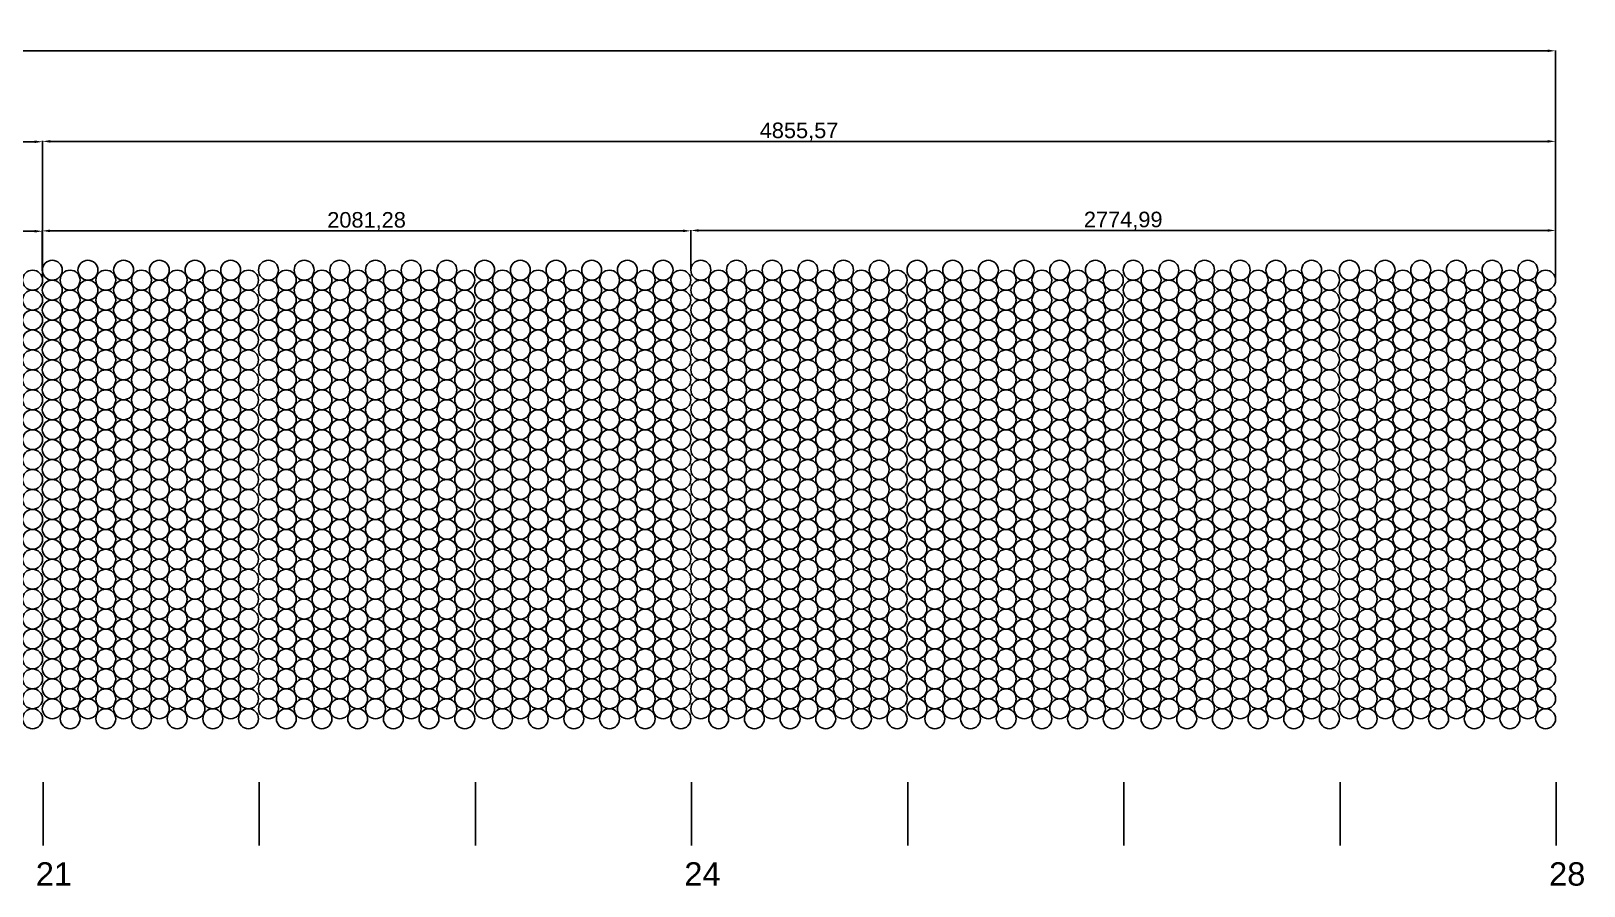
# Model space of a CAD drawing. Header units: millimetres. Extents: x -918 to 51042, y -35619 to 21649.
# Drawn here: x 17080 to 22063, y -26875 to -24131 of the extents above; entities that cross this region are included whole.
import ezdxf

# ---------------------------------------------------------------- set-up
doc = ezdxf.new("R2010")
doc.units = ezdxf.units.MM
doc.layers.add('для лазера', color=7, linetype='Continuous')
doc.styles.get("Standard").update_dxf_attribs({"font": 'arial.ttf'})
doc.dimstyles.new('ISO-25', dxfattribs={"dimtxt": 2.5, "dimasz": 2.5, "dimexe": 1.25, "dimexo": 0.625, "dimtad": 1, "dimtxsty": 'Standard', "dimcen": 2.5, "dimadec": 0, "dimazin": 0, "dimtfac": 1, "dimtmove": 0, "dimatfit": 3, "dimfxl": 1, "dimarcsym": 0})

# ---------------------------------------------------------------- blocks, each defined once
blk = doc.blocks.new('*D32')
at = {"layer": 'Defpoints', "color": 0, "transparency": 16777216}
for p in [(17116.5, -24773.3), (7404.6, -24898.4), (17116.5, -24930.5)]:
    blk.add_point(p, dxfattribs=at)
at = {"layer": 'для лазера', "color": 0, "lineweight": -2, "transparency": 16777216}
for p, q in [((7404.6, -24897.7), (7404.6, -24772.1)), ((7429.6, -24773.3), (17091.5, -24773.3)), ((17116.5, -24929.8), (17116.5, -24772.1))]:
    blk.add_line(p, q, dxfattribs=at)
at = {"layer": 'для лазера', "color": 0, "transparency": 16777216}
for points in [[(7429.6, -24769.2), (7429.6, -24777.5), (7404.6, -24773.3)], [(17091.5, -24769.2), (17091.5, -24777.5), (17116.5, -24773.3)]]:
    blk.add_solid(points, dxfattribs=at)
at = {"layer": 'для лазера', "color": 0, "transparency": 16777216, "insert": (12260.5, -24742.7), "char_height": 50, "attachment_point": 5}
blk.add_mtext('9711,9', dxfattribs=at)
blk = doc.blocks.new('*D33')
at = {"layer": 'Defpoints', "color": 0, "transparency": 16777216}
for p in [(2549, -24486.1), (2549, -24898.3), (17116.5, -24930.4)]:
    blk.add_point(p, dxfattribs=at)
at = {"layer": 'для лазера', "color": 0, "lineweight": -2, "transparency": 16777216}
for p, q in [((2549, -24897.7), (2549, -24484.8)), ((17091.5, -24486.1), (2574, -24486.1)), ((17116.5, -24929.7), (17116.5, -24484.8))]:
    blk.add_line(p, q, dxfattribs=at)
at = {"layer": 'для лазера', "color": 0, "transparency": 16777216}
for points in [[(2574, -24481.9), (2574, -24490.2), (2549, -24486.1)], [(17091.5, -24481.9), (17091.5, -24490.2), (17116.5, -24486.1)]]:
    blk.add_solid(points, dxfattribs=at)
at = {"layer": 'для лазера', "color": 0, "transparency": 16777216, "insert": (9832.7, -24455.4), "char_height": 50, "attachment_point": 5}
blk.add_mtext('14567,46', dxfattribs=at)
blk = doc.blocks.new('*D34')
at = {"layer": 'Defpoints', "color": 0, "transparency": 16777216}
for p in [(19197, -24772.1), (17115.7, -24898.4), (19197, -24898.4)]:
    blk.add_point(p, dxfattribs=at)
at = {"layer": 'для лазера', "color": 0, "lineweight": -2, "transparency": 16777216}
for p, q in [((17115.7, -24897.7), (17115.7, -24770.8)), ((17140.7, -24772.1), (19172, -24772.1)), ((19197, -24897.7), (19197, -24770.8))]:
    blk.add_line(p, q, dxfattribs=at)
at = {"layer": 'для лазера', "color": 0, "transparency": 16777216}
for points in [[(17140.7, -24767.9), (17140.7, -24776.3), (17115.7, -24772.1)], [(19172, -24767.9), (19172, -24776.3), (19197, -24772.1)]]:
    blk.add_solid(points, dxfattribs=at)
at = {"layer": 'для лазера', "color": 0, "transparency": 16777216, "insert": (18156.3, -24741.4), "char_height": 50, "attachment_point": 5}
blk.add_mtext('2081,28', dxfattribs=at)
blk = doc.blocks.new('*D35')
at = {"layer": 'Defpoints', "color": 0, "transparency": 16777216}
for p in [(21972, -24770.8), (19197, -24896.5), (21972, -24930.4)]:
    blk.add_point(p, dxfattribs=at)
at = {"layer": 'для лазера', "color": 0, "lineweight": -2, "transparency": 16777216}
for p, q in [((19197, -24895.8), (19197, -24769.6)), ((19222, -24770.8), (21947, -24770.8)), ((21972, -24929.7), (21972, -24769.6))]:
    blk.add_line(p, q, dxfattribs=at)
at = {"layer": 'для лазера', "color": 0, "transparency": 16777216}
for points in [[(19222, -24766.7), (19222, -24775), (19197, -24770.8)], [(21947, -24766.7), (21947, -24775), (21972, -24770.8)]]:
    blk.add_solid(points, dxfattribs=at)
at = {"layer": 'для лазера', "color": 0, "transparency": 16777216, "insert": (20584.5, -24740.2), "char_height": 50, "attachment_point": 5}
blk.add_mtext('2774,99', dxfattribs=at)
blk = doc.blocks.new('*D36')
at = {"layer": 'Defpoints', "color": 0, "transparency": 16777216}
for p in [(17116.5, -24484.8), (17116.5, -24891.4), (21972, -24930.4)]:
    blk.add_point(p, dxfattribs=at)
at = {"layer": 'для лазера', "color": 0, "lineweight": -2, "transparency": 16777216}
for p, q in [((17116.5, -24890.8), (17116.5, -24483.6)), ((21947, -24484.8), (17141.5, -24484.8)), ((21972, -24929.7), (21972, -24483.6))]:
    blk.add_line(p, q, dxfattribs=at)
at = {"layer": 'для лазера', "color": 0, "transparency": 16777216}
for points in [[(17141.5, -24480.6), (17141.5, -24489), (17116.5, -24484.8)], [(21947, -24480.6), (21947, -24489), (21972, -24484.8)]]:
    blk.add_solid(points, dxfattribs=at)
at = {"layer": 'для лазера', "color": 0, "transparency": 16777216, "insert": (19544.2, -24454.1), "char_height": 50, "attachment_point": 5}
blk.add_mtext('4855,57', dxfattribs=at)
blk = doc.blocks.new('*D37')
at = {"layer": 'Defpoints', "color": 0, "transparency": 16777216}
for p in [(2549, -24194.1), (2549, -24898.3), (21972, -24930.4)]:
    blk.add_point(p, dxfattribs=at)
at = {"layer": 'для лазера', "color": 0, "lineweight": -2, "transparency": 16777216}
for p, q in [((2549, -24897.7), (2549, -24192.9)), ((21947, -24194.1), (2574, -24194.1)), ((21972, -24929.7), (21972, -24192.9))]:
    blk.add_line(p, q, dxfattribs=at)
at = {"layer": 'для лазера', "color": 0, "transparency": 16777216}
for points in [[(2574, -24190), (2574, -24198.3), (2549, -24194.1)], [(21947, -24190), (21947, -24198.3), (21972, -24194.1)]]:
    blk.add_solid(points, dxfattribs=at)
at = {"layer": 'для лазера', "color": 0, "transparency": 16777216, "insert": (12260.5, -24163.5), "char_height": 50, "attachment_point": 5}
blk.add_mtext('19423,03', dxfattribs=at)

msp = doc.modelspace()

# ---------------------------------------------------------------- linework, layer by layer
at = {"layer": 'для лазера'}
for p, q in [((17117.995, -26541.836), (17117.995, -26745.308)), ((17811.757, -26541.836), (17811.757, -26745.308)), ((18505.519, -26541.836), (18505.519, -26745.308)), ((19199.28, -26541.836), (19199.28, -26745.308)), ((19893.042, -26541.836), (19893.042, -26745.308)), ((20586.804, -26541.836), (20586.804, -26745.308)), ((21280.565, -26541.836), (21280.565, -26745.308)), ((21974.327, -26541.836), (21974.327, -26745.308))]:
    msp.add_line(p, q, dxfattribs=at)
at = {"layer": 'для лазера', "color": 2}
for centre in [(17147.696, -24898.364), (17262.196, -24898.364), (17376.696, -24898.364), (17491.196, -24898.364), (17605.696, -24898.364), (17720.196, -24898.364), (17841.458, -24898.364), (17955.958, -24898.364), (18070.458, -24898.364), (18184.958, -24898.364), (18299.458, -24898.364), (18413.958, -24898.364), (18535.22, -24898.364), (18649.72, -24898.364), (18764.22, -24898.364), (18878.72, -24898.364), (18993.22, -24898.364), (19107.72, -24898.364), (17204.958, -24930.364), (17319.458, -24930.364), (17433.958, -24930.364), (17548.458, -24930.364), (17662.958, -24930.364), (17777.458, -24930.364), (17898.72, -24930.364), (18013.22, -24930.364), (18127.72, -24930.364), (18242.22, -24930.364), (18356.72, -24930.364), (18471.22, -24930.364), (18592.481, -24930.364), (18706.981, -24930.364), (18821.481, -24930.364), (18935.981, -24930.364), (19050.481, -24930.364), (19164.981, -24930.364), (17147.696, -24962.364), (17204.958, -24994.364), (17262.196, -24962.364), (17319.458, -24994.364), (17376.696, -24962.364), (17433.958, -24994.364), (17491.196, -24962.364), (17548.458, -24994.364), (17605.696, -24962.364), (17662.958, -24994.364), (17720.196, -24962.364), (17777.458, -24994.364), (17841.458, -24962.364), (17898.72, -24994.364), (17955.958, -24962.364), (18013.22, -24994.364), (18070.458, -24962.364), (18127.72, -24994.364), (18184.958, -24962.364), (18242.22, -24994.364), (18299.458, -24962.364), (18356.72, -24994.364), (18413.958, -24962.364), (18471.22, -24994.364), (18535.22, -24962.364), (18592.481, -24994.364), (18649.72, -24962.364), (18706.981, -24994.364), (18764.22, -24962.364), (18821.481, -24994.364), (18878.72, -24962.364), (18935.981, -24994.364), (18993.22, -24962.364), (19050.481, -24994.364), (19107.72, -24962.364), (19164.981, -24994.364), (17147.696, -25026.364), (17262.196, -25026.364), (17376.696, -25026.364), (17491.196, -25026.364), (17605.696, -25026.364), (17720.196, -25026.364), (17841.458, -25026.364), (17955.958, -25026.364), (18070.458, -25026.364), (18184.958, -25026.364), (18299.458, -25026.364), (18413.958, -25026.364), (18535.22, -25026.364), (18649.72, -25026.364), (18764.22, -25026.364), (18878.72, -25026.364), (18993.22, -25026.364), (19107.72, -25026.364), (17147.696, -25090.364), (17204.958, -25058.364), (17262.196, -25090.364), (17319.458, -25058.364), (17376.696, -25090.364), (17433.958, -25058.364), (17491.196, -25090.364), (17548.458, -25058.364), (17605.696, -25090.364), (17662.958, -25058.364), (17720.196, -25090.364), (17777.458, -25058.364), (17841.458, -25090.364), (17898.72, -25058.364), (17955.958, -25090.364), (18013.22, -25058.364), (18070.458, -25090.364), (18127.72, -25058.364), (18184.958, -25090.364), (18242.22, -25058.364), (18299.458, -25090.364), (18356.72, -25058.364), (18413.958, -25090.364), (18471.22, -25058.364), (18535.22, -25090.364), (18592.481, -25058.364), (18649.72, -25090.364), (18706.981, -25058.364), (18764.22, -25090.364), (18821.481, -25058.364), (18878.72, -25090.364), (18935.981, -25058.364), (18993.22, -25090.364), (19050.481, -25058.364), (19107.72, -25090.364), (19164.981, -25058.364), (17204.958, -25122.364), (17319.458, -25122.364), (17433.958, -25122.364), (17548.458, -25122.364), (17662.958, -25122.364), (17777.458, -25122.364), (17898.72, -25122.364), (18013.22, -25122.364), (18127.72, -25122.364), (18242.22, -25122.364), (18356.72, -25122.364), (18471.22, -25122.364), (18592.481, -25122.364), (18706.981, -25122.364), (18821.481, -25122.364), (18935.981, -25122.364), (19050.481, -25122.364), (19164.981, -25122.364), (17147.696, -25154.364), (17204.958, -25186.364), (17262.196, -25154.364), (17319.458, -25186.364), (17376.696, -25154.364), (17433.958, -25186.364), (17491.196, -25154.364), (17548.458, -25186.364), (17605.696, -25154.364), (17662.958, -25186.364), (17720.196, -25154.364), (17777.458, -25186.364), (17841.458, -25154.364), (17898.72, -25186.364), (17955.958, -25154.364), (18013.22, -25186.364), (18070.458, -25154.364), (18127.72, -25186.364), (18184.958, -25154.364), (18242.22, -25186.364), (18299.458, -25154.364), (18356.72, -25186.364), (18413.958, -25154.364), (18471.22, -25186.364), (18535.22, -25154.364), (18592.481, -25186.364), (18649.72, -25154.364), (18706.981, -25186.364), (18764.22, -25154.364), (18821.481, -25186.364), (18878.72, -25154.364), (18935.981, -25186.364), (18993.22, -25154.364), (19050.481, -25186.364), (19107.72, -25154.364), (19164.981, -25186.364), (17147.696, -25218.364), (17262.196, -25218.364), (17376.696, -25218.364), (17491.196, -25218.364), (17605.696, -25218.364), (17720.196, -25218.364), (17841.458, -25218.364), (17955.958, -25218.364), (18070.458, -25218.364), (18184.958, -25218.364), (18299.458, -25218.364), (18413.958, -25218.364), (18535.22, -25218.364), (18649.72, -25218.364), (18764.22, -25218.364), (18878.72, -25218.364), (18993.22, -25218.364), (19107.72, -25218.364), (17147.696, -25282.364), (17204.958, -25250.364), (17262.196, -25282.364), (17319.458, -25250.364), (17376.696, -25282.364), (17433.958, -25250.364), (17491.196, -25282.364), (17548.458, -25250.364), (17605.696, -25282.364), (17662.958, -25250.364), (17720.196, -25282.364), (17777.458, -25250.364), (17841.458, -25282.364), (17898.72, -25250.364), (17955.958, -25282.364), (18013.22, -25250.364), (18070.458, -25282.364), (18127.72, -25250.364), (18184.958, -25282.364), (18242.22, -25250.364), (18299.458, -25282.364), (18356.72, -25250.364), (18413.958, -25282.364), (18471.22, -25250.364), (18535.22, -25282.364), (18592.481, -25250.364), (18649.72, -25282.364), (18706.981, -25250.364), (18764.22, -25282.364), (18821.481, -25250.364), (18878.72, -25282.364), (18935.981, -25250.364), (18993.22, -25282.364), (19050.481, -25250.364), (19107.72, -25282.364), (19164.981, -25250.364), (17147.696, -25346.364), (17204.958, -25314.364), (17262.196, -25346.364), (17319.458, -25314.364), (17376.696, -25346.364), (17433.958, -25314.364), (17491.196, -25346.364), (17548.458, -25314.364), (17605.696, -25346.364), (17662.958, -25314.364), (17720.196, -25346.364), (17777.458, -25314.364), (17841.458, -25346.364), (17898.72, -25314.364), (17955.958, -25346.364), (18013.22, -25314.364), (18070.458, -25346.364), (18127.72, -25314.364), (18184.958, -25346.364), (18242.22, -25314.364), (18299.458, -25346.364), (18356.72, -25314.364), (18413.958, -25346.364), (18471.22, -25314.364), (18535.22, -25346.364), (18592.481, -25314.364), (18649.72, -25346.364), (18706.981, -25314.364), (18764.22, -25346.364), (18821.481, -25314.364), (18878.72, -25346.364), (18935.981, -25314.364), (18993.22, -25346.364), (19050.481, -25314.364), (19107.72, -25346.364), (19164.981, -25314.364), (17204.958, -25378.364), (17319.458, -25378.364), (17433.958, -25378.364), (17548.458, -25378.364), (17662.958, -25378.364), (17777.458, -25378.364), (17898.72, -25378.364), (18013.22, -25378.364), (18127.72, -25378.364), (18242.22, -25378.364), (18356.72, -25378.364), (18471.22, -25378.364), (18592.481, -25378.364), (18706.981, -25378.364), (18821.481, -25378.364), (18935.981, -25378.364), (19050.481, -25378.364), (19164.981, -25378.364), (17147.696, -25410.364), (17204.958, -25442.364), (17262.196, -25410.364), (17319.458, -25442.364), (17376.696, -25410.364), (17433.958, -25442.364), (17491.196, -25410.364), (17548.458, -25442.364), (17605.696, -25410.364), (17662.958, -25442.364), (17720.196, -25410.364), (17777.458, -25442.364), (17841.458, -25410.364), (17898.72, -25442.364), (17955.958, -25410.364), (18013.22, -25442.364), (18070.458, -25410.364), (18127.72, -25442.364), (18184.958, -25410.364), (18242.22, -25442.364), (18299.458, -25410.364), (18356.72, -25442.364), (18413.958, -25410.364), (18471.22, -25442.364), (18535.22, -25410.364), (18592.481, -25442.364), (18649.72, -25410.364), (18706.981, -25442.364), (18764.22, -25410.364), (18821.481, -25442.364), (18878.72, -25410.364), (18935.981, -25442.364), (18993.22, -25410.364), (19050.481, -25442.364), (19107.72, -25410.364), (19164.981, -25442.364), (17147.696, -25474.364), (17262.196, -25474.364), (17376.696, -25474.364), (17491.196, -25474.364), (17605.696, -25474.364), (17720.196, -25474.364), (17841.458, -25474.364), (17955.958, -25474.364), (18070.458, -25474.364), (18184.958, -25474.364), (18299.458, -25474.364), (18413.958, -25474.364), (18535.22, -25474.364), (18649.72, -25474.364), (18764.22, -25474.364), (18878.72, -25474.364), (18993.22, -25474.364), (19107.72, -25474.364), (17147.696, -25538.364), (17204.958, -25506.364), (17262.196, -25538.364), (17319.458, -25506.364), (17376.696, -25538.364), (17433.958, -25506.364), (17491.196, -25538.364), (17548.458, -25506.364), (17605.696, -25538.364), (17662.958, -25506.364), (17720.196, -25538.364), (17777.458, -25506.364), (17841.458, -25538.364), (17898.72, -25506.364), (17955.958, -25538.364), (18013.22, -25506.364), (18070.458, -25538.364), (18127.72, -25506.364), (18184.958, -25538.364), (18242.22, -25506.364), (18299.458, -25538.364), (18356.72, -25506.364), (18413.958, -25538.364), (18471.22, -25506.364), (18535.22, -25538.364), (18592.481, -25506.364), (18649.72, -25538.364), (18706.981, -25506.364), (18764.22, -25538.364), (18821.481, -25506.364), (18878.72, -25538.364), (18935.981, -25506.364), (18993.22, -25538.364), (19050.481, -25506.364), (19107.72, -25538.364), (19164.981, -25506.364), (17204.958, -25570.364), (17319.458, -25570.364), (17433.958, -25570.364), (17548.458, -25570.364), (17662.958, -25570.364), (17777.458, -25570.364), (17898.72, -25570.364), (18013.22, -25570.364), (18127.72, -25570.364), (18242.22, -25570.364), (18356.72, -25570.364), (18471.22, -25570.364), (18592.481, -25570.364), (18706.981, -25570.364), (18821.481, -25570.364), (18935.981, -25570.364), (19050.481, -25570.364), (19164.981, -25570.364), (17147.696, -25602.364), (17204.958, -25634.364), (17262.196, -25602.364), (17319.458, -25634.364), (17376.696, -25602.364), (17433.958, -25634.364), (17491.196, -25602.364), (17548.458, -25634.364), (17605.696, -25602.364), (17662.958, -25634.364), (17720.196, -25602.364), (17777.458, -25634.364), (17841.458, -25602.364), (17898.72, -25634.364), (17955.958, -25602.364), (18013.22, -25634.364), (18070.458, -25602.364), (18127.72, -25634.364), (18184.958, -25602.364), (18242.22, -25634.364), (18299.458, -25602.364), (18356.72, -25634.364), (18413.958, -25602.364), (18471.22, -25634.364), (18535.22, -25602.364), (18592.481, -25634.364), (18649.72, -25602.364), (18706.981, -25634.364), (18764.22, -25602.364), (18821.481, -25634.364), (18878.72, -25602.364), (18935.981, -25634.364), (18993.22, -25602.364), (19050.481, -25634.364), (19107.72, -25602.364), (19164.981, -25634.364), (17147.696, -25666.364), (17262.196, -25666.364), (17376.696, -25666.364), (17491.196, -25666.364), (17605.696, -25666.364), (17720.196, -25666.364), (17841.458, -25666.364), (17955.958, -25666.364), (18070.458, -25666.364), (18184.958, -25666.364), (18299.458, -25666.364), (18413.958, -25666.364), (18535.22, -25666.364), (18649.72, -25666.364), (18764.22, -25666.364), (18878.72, -25666.364), (18993.22, -25666.364), (19107.72, -25666.364), (17147.696, -25730.364), (17204.958, -25698.364), (17262.196, -25730.364), (17319.458, -25698.364), (17376.696, -25730.364), (17433.958, -25698.364), (17491.196, -25730.364), (17548.458, -25698.364), (17605.696, -25730.364), (17662.958, -25698.364), (17720.196, -25730.364), (17777.458, -25698.364), (17841.458, -25730.364), (17898.72, -25698.364), (17955.958, -25730.364), (18013.22, -25698.364), (18070.458, -25730.364), (18127.72, -25698.364), (18184.958, -25730.364), (18242.22, -25698.364), (18299.458, -25730.364), (18356.72, -25698.364), (18413.958, -25730.364), (18471.22, -25698.364), (18535.22, -25730.364), (18592.481, -25698.364), (18649.72, -25730.364), (18706.981, -25698.364), (18764.22, -25730.364), (18821.481, -25698.364), (18878.72, -25730.364), (18935.981, -25698.364), (18993.22, -25730.364), (19050.481, -25698.364), (19107.72, -25730.364), (19164.981, -25698.364), (17147.696, -25794.364), (17204.958, -25762.364), (17262.196, -25794.364), (17319.458, -25762.364), (17376.696, -25794.364), (17433.958, -25762.364), (17491.196, -25794.364), (17548.458, -25762.364), (17605.696, -25794.364), (17662.958, -25762.364), (17720.196, -25794.364), (17777.458, -25762.364), (17841.458, -25794.364), (17898.72, -25762.364), (17955.958, -25794.364), (18013.22, -25762.364), (18070.458, -25794.364), (18127.72, -25762.364), (18184.958, -25794.364), (18242.22, -25762.364), (18299.458, -25794.364), (18356.72, -25762.364), (18413.958, -25794.364), (18471.22, -25762.364), (18535.22, -25794.364), (18592.481, -25762.364), (18649.72, -25794.364), (18706.981, -25762.364), (18764.22, -25794.364), (18821.481, -25762.364), (18878.72, -25794.364), (18935.981, -25762.364), (18993.22, -25794.364), (19050.481, -25762.364), (19107.72, -25794.364), (19164.981, -25762.364), (17204.958, -25826.364), (17319.458, -25826.364), (17433.958, -25826.364), (17548.458, -25826.364), (17662.958, -25826.364), (17777.458, -25826.364), (17898.72, -25826.364), (18013.22, -25826.364), (18127.72, -25826.364), (18242.22, -25826.364), (18356.72, -25826.364), (18471.22, -25826.364), (18592.481, -25826.364), (18706.981, -25826.364), (18821.481, -25826.364), (18935.981, -25826.364), (19050.481, -25826.364), (19164.981, -25826.364), (17147.696, -25858.364), (17204.958, -25890.364), (17262.196, -25858.364), (17319.458, -25890.364), (17376.696, -25858.364), (17433.958, -25890.364), (17491.196, -25858.364), (17548.458, -25890.364), (17605.696, -25858.364), (17662.958, -25890.364), (17720.196, -25858.364), (17777.458, -25890.364), (17841.458, -25858.364), (17898.72, -25890.364), (17955.958, -25858.364), (18013.22, -25890.364), (18070.458, -25858.364), (18127.72, -25890.364), (18184.958, -25858.364), (18242.22, -25890.364), (18299.458, -25858.364), (18356.72, -25890.364), (18413.958, -25858.364), (18471.22, -25890.364), (18535.22, -25858.364), (18592.481, -25890.364), (18649.72, -25858.364), (18706.981, -25890.364), (18764.22, -25858.364), (18821.481, -25890.364), (18878.72, -25858.364), (18935.981, -25890.364), (18993.22, -25858.364), (19050.481, -25890.364), (19107.72, -25858.364), (19164.981, -25890.364), (17147.696, -25922.364), (17262.196, -25922.364), (17376.696, -25922.364), (17491.196, -25922.364), (17605.696, -25922.364), (17720.196, -25922.364), (17841.458, -25922.364), (17955.958, -25922.364), (18070.458, -25922.364), (18184.958, -25922.364), (18299.458, -25922.364), (18413.958, -25922.364), (18535.22, -25922.364), (18649.72, -25922.364), (18764.22, -25922.364), (18878.72, -25922.364), (18993.22, -25922.364), (19107.72, -25922.364), (17147.696, -25986.364), (17204.958, -25954.364), (17262.196, -25986.364), (17319.458, -25954.364), (17376.696, -25986.364), (17433.958, -25954.364), (17491.196, -25986.364), (17548.458, -25954.364), (17605.696, -25986.364), (17662.958, -25954.364), (17720.196, -25986.364), (17777.458, -25954.364), (17841.458, -25986.364), (17898.72, -25954.364), (17955.958, -25986.364), (18013.22, -25954.364), (18070.458, -25986.364), (18127.72, -25954.364), (18184.958, -25986.364), (18242.22, -25954.364), (18299.458, -25986.364), (18356.72, -25954.364), (18413.958, -25986.364), (18471.22, -25954.364), (18535.22, -25986.364), (18592.481, -25954.364), (18649.72, -25986.364), (18706.981, -25954.364), (18764.22, -25986.364), (18821.481, -25954.364), (18878.72, -25986.364), (18935.981, -25954.364), (18993.22, -25986.364), (19050.481, -25954.364), (19107.72, -25986.364), (19164.981, -25954.364), (17204.958, -26018.364), (17319.458, -26018.364), (17433.958, -26018.364), (17548.458, -26018.364), (17662.958, -26018.364), (17777.458, -26018.364), (17898.72, -26018.364), (18013.22, -26018.364), (18127.72, -26018.364), (18242.22, -26018.364), (18356.72, -26018.364), (18471.22, -26018.364), (18592.481, -26018.364), (18706.981, -26018.364), (18821.481, -26018.364), (18935.981, -26018.364), (19050.481, -26018.364), (19164.981, -26018.364), (17147.696, -26050.364), (17204.958, -26082.364), (17262.196, -26050.364), (17319.458, -26082.364), (17376.696, -26050.364), (17433.958, -26082.364), (17491.196, -26050.364), (17548.458, -26082.364), (17605.696, -26050.364), (17662.958, -26082.364), (17720.196, -26050.364), (17777.458, -26082.364), (17841.458, -26050.364), (17898.72, -26082.364), (17955.958, -26050.364), (18013.22, -26082.364), (18070.458, -26050.364), (18127.72, -26082.364), (18184.958, -26050.364), (18242.22, -26082.364), (18299.458, -26050.364), (18356.72, -26082.364), (18413.958, -26050.364), (18471.22, -26082.364), (18535.22, -26050.364), (18592.481, -26082.364), (18649.72, -26050.364), (18706.981, -26082.364), (18764.22, -26050.364), (18821.481, -26082.364), (18878.72, -26050.364), (18935.981, -26082.364), (18993.22, -26050.364), (19050.481, -26082.364), (19107.72, -26050.364), (19164.981, -26082.364), (17147.696, -26114.364), (17262.196, -26114.364), (17376.696, -26114.364), (17491.196, -26114.364), (17605.696, -26114.364), (17720.196, -26114.364), (17841.458, -26114.364), (17955.958, -26114.364), (18070.458, -26114.364), (18184.958, -26114.364), (18299.458, -26114.364), (18413.958, -26114.364), (18535.22, -26114.364), (18649.72, -26114.364), (18764.22, -26114.364), (18878.72, -26114.364), (18993.22, -26114.364), (19107.72, -26114.364), (17147.696, -26178.364), (17204.958, -26146.364), (17262.196, -26178.364), (17319.458, -26146.364), (17376.696, -26178.364), (17433.958, -26146.364), (17491.196, -26178.364), (17548.458, -26146.364), (17605.696, -26178.364), (17662.958, -26146.364), (17720.196, -26178.364), (17777.458, -26146.364), (17841.458, -26178.364), (17898.72, -26146.364), (17955.958, -26178.364), (18013.22, -26146.364), (18070.458, -26178.364), (18127.72, -26146.364), (18184.958, -26178.364), (18242.22, -26146.364), (18299.458, -26178.364), (18356.72, -26146.364), (18413.958, -26178.364), (18471.22, -26146.364), (18535.22, -26178.364), (18592.481, -26146.364), (18649.72, -26178.364), (18706.981, -26146.364), (18764.22, -26178.364), (18821.481, -26146.364), (18878.72, -26178.364), (18935.981, -26146.364), (18993.22, -26178.364), (19050.481, -26146.364), (19107.72, -26178.364), (19164.981, -26146.364), (17147.696, -26242.364), (17204.958, -26210.364), (17262.196, -26242.364), (17319.458, -26210.364), (17376.696, -26242.364), (17433.958, -26210.364), (17491.196, -26242.364), (17548.458, -26210.364), (17605.696, -26242.364), (17662.958, -26210.364), (17720.196, -26242.364), (17777.458, -26210.364), (17841.458, -26242.364), (17898.72, -26210.364), (17955.958, -26242.364), (18013.22, -26210.364), (18070.458, -26242.364), (18127.72, -26210.364), (18184.958, -26242.364), (18242.22, -26210.364), (18299.458, -26242.364), (18356.72, -26210.364), (18413.958, -26242.364), (18471.22, -26210.364), (18535.22, -26242.364), (18592.481, -26210.364), (18649.72, -26242.364), (18706.981, -26210.364), (18764.22, -26242.364), (18821.481, -26210.364), (18878.72, -26242.364), (18935.981, -26210.364), (18993.22, -26242.364), (19050.481, -26210.364), (19107.72, -26242.364), (19164.981, -26210.364), (17204.958, -26274.364), (17319.458, -26274.364), (17433.958, -26274.364), (17548.458, -26274.364), (17662.958, -26274.364), (17777.458, -26274.364), (17898.72, -26274.364), (18013.22, -26274.364), (18127.72, -26274.364), (18242.22, -26274.364), (18356.72, -26274.364), (18471.22, -26274.364), (18592.481, -26274.364), (18706.981, -26274.364), (18821.481, -26274.364), (18935.981, -26274.364), (19050.481, -26274.364), (19164.981, -26274.364), (17147.696, -26306.364), (17204.958, -26338.364), (17262.196, -26306.364), (17319.458, -26338.364), (17376.696, -26306.364), (17433.958, -26338.364), (17491.196, -26306.364), (17548.458, -26338.364), (17605.696, -26306.364), (17662.958, -26338.364), (17720.196, -26306.364), (17777.458, -26338.364), (17841.458, -26306.364), (17898.72, -26338.364), (17955.958, -26306.364), (18013.22, -26338.364), (18070.458, -26306.364), (18127.72, -26338.364), (18184.958, -26306.364), (18242.22, -26338.364), (18299.458, -26306.364), (18356.72, -26338.364), (18413.958, -26306.364), (18471.22, -26338.364), (18535.22, -26306.364), (18592.481, -26338.364), (18649.72, -26306.364), (18706.981, -26338.364), (18764.22, -26306.364), (18821.481, -26338.364), (18878.72, -26306.364), (18935.981, -26338.364), (18993.22, -26306.364), (19050.481, -26338.364), (19107.72, -26306.364), (19164.981, -26338.364)]:
    msp.add_circle(centre, 32, dxfattribs=at)
at = {"layer": 'для лазера', "color": 3}
for centre in [(19228.981, -24898.364), (19343.481, -24898.364), (19457.981, -24898.364), (19572.481, -24898.364), (19686.981, -24898.364), (19801.481, -24898.364), (19922.743, -24898.364), (20037.243, -24898.364), (20151.743, -24898.364), (20266.243, -24898.364), (20380.743, -24898.364), (20495.243, -24898.364), (20616.505, -24898.364), (20731.005, -24898.364), (20845.505, -24898.364), (20960.005, -24898.364), (21074.505, -24898.364), (21189.005, -24898.364), (21310.266, -24898.364), (21424.766, -24898.364), (21539.266, -24898.364), (21653.766, -24898.364), (21768.266, -24898.364), (21882.766, -24898.364), (19286.243, -24930.364), (19400.743, -24930.364), (19515.243, -24930.364), (19629.743, -24930.364), (19744.243, -24930.364), (19858.743, -24930.364), (19980.005, -24930.364), (20094.505, -24930.364), (20209.005, -24930.364), (20323.505, -24930.364), (20438.005, -24930.364), (20552.505, -24930.364), (20673.766, -24930.364), (20788.266, -24930.364), (20902.766, -24930.364), (21017.266, -24930.364), (21131.766, -24930.364), (21246.266, -24930.364), (21367.528, -24930.364), (21482.028, -24930.364), (21596.528, -24930.364), (21711.028, -24930.364), (21825.528, -24930.364), (21940.028, -24930.364), (19228.981, -24962.364), (19286.243, -24994.364), (19343.481, -24962.364), (19400.743, -24994.364), (19457.981, -24962.364), (19515.243, -24994.364), (19572.481, -24962.364), (19629.743, -24994.364), (19686.981, -24962.364), (19744.243, -24994.364), (19801.481, -24962.364), (19858.743, -24994.364), (19922.743, -24962.364), (19980.005, -24994.364), (20037.243, -24962.364), (20094.505, -24994.364), (20151.743, -24962.364), (20209.005, -24994.364), (20266.243, -24962.364), (20323.505, -24994.364), (20380.743, -24962.364), (20438.005, -24994.364), (20495.243, -24962.364), (20552.505, -24994.364), (20616.505, -24962.364), (20673.766, -24994.364), (20731.005, -24962.364), (20788.266, -24994.364), (20845.505, -24962.364), (20902.766, -24994.364), (20960.005, -24962.364), (21017.266, -24994.364), (21074.505, -24962.364), (21131.766, -24994.364), (21189.005, -24962.364), (21246.266, -24994.364), (21310.266, -24962.364), (21367.528, -24994.364), (21424.766, -24962.364), (21482.028, -24994.364), (21539.266, -24962.364), (21596.528, -24994.364), (21653.766, -24962.364), (21711.028, -24994.364), (21768.266, -24962.364), (21825.528, -24994.364), (21882.766, -24962.364), (21940.028, -24994.364), (19228.981, -25026.364), (19343.481, -25026.364), (19457.981, -25026.364), (19572.481, -25026.364), (19686.981, -25026.364), (19801.481, -25026.364), (19922.743, -25026.364), (20037.243, -25026.364), (20151.743, -25026.364), (20266.243, -25026.364), (20380.743, -25026.364), (20495.243, -25026.364), (20616.505, -25026.364), (20731.005, -25026.364), (20845.505, -25026.364), (20960.005, -25026.364), (21074.505, -25026.364), (21189.005, -25026.364), (21310.266, -25026.364), (21424.766, -25026.364), (21539.266, -25026.364), (21653.766, -25026.364), (21768.266, -25026.364), (21882.766, -25026.364), (19228.981, -25090.364), (19286.243, -25058.364), (19343.481, -25090.364), (19400.743, -25058.364), (19457.981, -25090.364), (19515.243, -25058.364), (19572.481, -25090.364), (19629.743, -25058.364), (19686.981, -25090.364), (19744.243, -25058.364), (19801.481, -25090.364), (19858.743, -25058.364), (19922.743, -25090.364), (19980.005, -25058.364), (20037.243, -25090.364), (20094.505, -25058.364), (20151.743, -25090.364), (20209.005, -25058.364), (20266.243, -25090.364), (20323.505, -25058.364), (20380.743, -25090.364), (20438.005, -25058.364), (20495.243, -25090.364), (20552.505, -25058.364), (20616.505, -25090.364), (20673.766, -25058.364), (20731.005, -25090.364), (20788.266, -25058.364), (20845.505, -25090.364), (20902.766, -25058.364), (20960.005, -25090.364), (21017.266, -25058.364), (21074.505, -25090.364), (21131.766, -25058.364), (21189.005, -25090.364), (21246.266, -25058.364), (21310.266, -25090.364), (21367.528, -25058.364), (21424.766, -25090.364), (21482.028, -25058.364), (21539.266, -25090.364), (21596.528, -25058.364), (21653.766, -25090.364), (21711.028, -25058.364), (21768.266, -25090.364), (21825.528, -25058.364), (21882.766, -25090.364), (21940.028, -25058.364), (19286.243, -25122.364), (19400.743, -25122.364), (19515.243, -25122.364), (19629.743, -25122.364), (19744.243, -25122.364), (19858.743, -25122.364), (19980.005, -25122.364), (20094.505, -25122.364), (20209.005, -25122.364), (20323.505, -25122.364), (20438.005, -25122.364), (20552.505, -25122.364), (20673.766, -25122.364), (20788.266, -25122.364), (20902.766, -25122.364), (21017.266, -25122.364), (21131.766, -25122.364), (21246.266, -25122.364), (21367.528, -25122.364), (21482.028, -25122.364), (21596.528, -25122.364), (21711.028, -25122.364), (21825.528, -25122.364), (21940.028, -25122.364), (19228.981, -25154.364), (19286.243, -25186.364), (19343.481, -25154.364), (19400.743, -25186.364), (19457.981, -25154.364), (19515.243, -25186.364), (19572.481, -25154.364), (19629.743, -25186.364), (19686.981, -25154.364), (19744.243, -25186.364), (19801.481, -25154.364), (19858.743, -25186.364), (19922.743, -25154.364), (19980.005, -25186.364), (20037.243, -25154.364), (20094.505, -25186.364), (20151.743, -25154.364), (20209.005, -25186.364), (20266.243, -25154.364), (20323.505, -25186.364), (20380.743, -25154.364), (20438.005, -25186.364), (20495.243, -25154.364), (20552.505, -25186.364), (20616.505, -25154.364), (20673.766, -25186.364), (20731.005, -25154.364), (20788.266, -25186.364), (20845.505, -25154.364), (20902.766, -25186.364), (20960.005, -25154.364), (21017.266, -25186.364), (21074.505, -25154.364), (21131.766, -25186.364), (21189.005, -25154.364), (21246.266, -25186.364), (21310.266, -25154.364), (21367.528, -25186.364), (21424.766, -25154.364), (21482.028, -25186.364), (21539.266, -25154.364), (21596.528, -25186.364), (21653.766, -25154.364), (21711.028, -25186.364), (21768.266, -25154.364), (21825.528, -25186.364), (21882.766, -25154.364), (21940.028, -25186.364), (19228.981, -25218.364), (19343.481, -25218.364), (19457.981, -25218.364), (19572.481, -25218.364), (19686.981, -25218.364), (19801.481, -25218.364), (19922.743, -25218.364), (20037.243, -25218.364), (20151.743, -25218.364), (20266.243, -25218.364), (20380.743, -25218.364), (20495.243, -25218.364), (20616.505, -25218.364), (20731.005, -25218.364), (20845.505, -25218.364), (20960.005, -25218.364), (21074.505, -25218.364), (21189.005, -25218.364), (21310.266, -25218.364), (21424.766, -25218.364), (21539.266, -25218.364), (21653.766, -25218.364), (21768.266, -25218.364), (21882.766, -25218.364), (19228.981, -25282.364), (19286.243, -25250.364), (19343.481, -25282.364), (19400.743, -25250.364), (19457.981, -25282.364), (19515.243, -25250.364), (19572.481, -25282.364), (19629.743, -25250.364), (19686.981, -25282.364), (19744.243, -25250.364), (19801.481, -25282.364), (19858.743, -25250.364), (19922.743, -25282.364), (19980.005, -25250.364), (20037.243, -25282.364), (20094.505, -25250.364), (20151.743, -25282.364), (20209.005, -25250.364), (20266.243, -25282.364), (20323.505, -25250.364), (20380.743, -25282.364), (20438.005, -25250.364), (20495.243, -25282.364), (20552.505, -25250.364), (20616.505, -25282.364), (20673.766, -25250.364), (20731.005, -25282.364), (20788.266, -25250.364), (20845.505, -25282.364), (20902.766, -25250.364), (20960.005, -25282.364), (21017.266, -25250.364), (21074.505, -25282.364), (21131.766, -25250.364), (21189.005, -25282.364), (21246.266, -25250.364), (21310.266, -25282.364), (21367.528, -25250.364), (21424.766, -25282.364), (21482.028, -25250.364), (21539.266, -25282.364), (21596.528, -25250.364), (21653.766, -25282.364), (21711.028, -25250.364), (21768.266, -25282.364), (21825.528, -25250.364), (21882.766, -25282.364), (21940.028, -25250.364), (19228.981, -25346.364), (19286.243, -25314.364), (19343.481, -25346.364), (19400.743, -25314.364), (19457.981, -25346.364), (19515.243, -25314.364), (19572.481, -25346.364), (19629.743, -25314.364), (19686.981, -25346.364), (19744.243, -25314.364), (19801.481, -25346.364), (19858.743, -25314.364), (19922.743, -25346.364), (19980.005, -25314.364), (20037.243, -25346.364), (20094.505, -25314.364), (20151.743, -25346.364), (20209.005, -25314.364), (20266.243, -25346.364), (20323.505, -25314.364), (20380.743, -25346.364), (20438.005, -25314.364), (20495.243, -25346.364), (20552.505, -25314.364), (20616.505, -25346.364), (20673.766, -25314.364), (20731.005, -25346.364), (20788.266, -25314.364), (20845.505, -25346.364), (20902.766, -25314.364), (20960.005, -25346.364), (21017.266, -25314.364), (21074.505, -25346.364), (21131.766, -25314.364), (21189.005, -25346.364), (21246.266, -25314.364), (21310.266, -25346.364), (21367.528, -25314.364), (21424.766, -25346.364), (21482.028, -25314.364), (21539.266, -25346.364), (21596.528, -25314.364), (21653.766, -25346.364), (21711.028, -25314.364), (21768.266, -25346.364), (21825.528, -25314.364), (21882.766, -25346.364), (21940.028, -25314.364), (19286.243, -25378.364), (19400.743, -25378.364), (19515.243, -25378.364), (19629.743, -25378.364), (19744.243, -25378.364), (19858.743, -25378.364), (19980.005, -25378.364), (20094.505, -25378.364), (20209.005, -25378.364), (20323.505, -25378.364), (20438.005, -25378.364), (20552.505, -25378.364), (20673.766, -25378.364), (20788.266, -25378.364), (20902.766, -25378.364), (21017.266, -25378.364), (21131.766, -25378.364), (21246.266, -25378.364), (21367.528, -25378.364), (21482.028, -25378.364), (21596.528, -25378.364), (21711.028, -25378.364), (21825.528, -25378.364), (21940.028, -25378.364), (19228.981, -25410.364), (19286.243, -25442.364), (19343.481, -25410.364), (19400.743, -25442.364), (19457.981, -25410.364), (19515.243, -25442.364), (19572.481, -25410.364), (19629.743, -25442.364), (19686.981, -25410.364), (19744.243, -25442.364), (19801.481, -25410.364), (19858.743, -25442.364), (19922.743, -25410.364), (19980.005, -25442.364), (20037.243, -25410.364), (20094.505, -25442.364), (20151.743, -25410.364), (20209.005, -25442.364), (20266.243, -25410.364), (20323.505, -25442.364), (20380.743, -25410.364), (20438.005, -25442.364), (20495.243, -25410.364), (20552.505, -25442.364), (20616.505, -25410.364), (20673.766, -25442.364), (20731.005, -25410.364), (20788.266, -25442.364), (20845.505, -25410.364), (20902.766, -25442.364), (20960.005, -25410.364), (21017.266, -25442.364), (21074.505, -25410.364), (21131.766, -25442.364), (21189.005, -25410.364), (21246.266, -25442.364), (21310.266, -25410.364), (21367.528, -25442.364), (21424.766, -25410.364), (21482.028, -25442.364), (21539.266, -25410.364), (21596.528, -25442.364), (21653.766, -25410.364), (21711.028, -25442.364), (21768.266, -25410.364), (21825.528, -25442.364), (21882.766, -25410.364), (21940.028, -25442.364), (19228.981, -25474.364), (19343.481, -25474.364), (19457.981, -25474.364), (19572.481, -25474.364), (19686.981, -25474.364), (19801.481, -25474.364), (19922.743, -25474.364), (20037.243, -25474.364), (20151.743, -25474.364), (20266.243, -25474.364), (20380.743, -25474.364), (20495.243, -25474.364), (20616.505, -25474.364), (20731.005, -25474.364), (20845.505, -25474.364), (20960.005, -25474.364), (21074.505, -25474.364), (21189.005, -25474.364), (21310.266, -25474.364), (21424.766, -25474.364), (21539.266, -25474.364), (21653.766, -25474.364), (21768.266, -25474.364), (21882.766, -25474.364), (19228.981, -25538.364), (19286.243, -25506.364), (19343.481, -25538.364), (19400.743, -25506.364), (19457.981, -25538.364), (19515.243, -25506.364), (19572.481, -25538.364), (19629.743, -25506.364), (19686.981, -25538.364), (19744.243, -25506.364), (19801.481, -25538.364), (19858.743, -25506.364), (19922.743, -25538.364), (19980.005, -25506.364), (20037.243, -25538.364), (20094.505, -25506.364), (20151.743, -25538.364), (20209.005, -25506.364), (20266.243, -25538.364), (20323.505, -25506.364), (20380.743, -25538.364), (20438.005, -25506.364), (20495.243, -25538.364), (20552.505, -25506.364), (20616.505, -25538.364), (20673.766, -25506.364), (20731.005, -25538.364), (20788.266, -25506.364), (20845.505, -25538.364), (20902.766, -25506.364), (20960.005, -25538.364), (21017.266, -25506.364), (21074.505, -25538.364), (21131.766, -25506.364), (21189.005, -25538.364), (21246.266, -25506.364), (21310.266, -25538.364), (21367.528, -25506.364), (21424.766, -25538.364), (21482.028, -25506.364), (21539.266, -25538.364), (21596.528, -25506.364), (21653.766, -25538.364), (21711.028, -25506.364), (21768.266, -25538.364), (21825.528, -25506.364), (21882.766, -25538.364), (21940.028, -25506.364), (19286.243, -25570.364), (19400.743, -25570.364), (19515.243, -25570.364), (19629.743, -25570.364), (19744.243, -25570.364), (19858.743, -25570.364), (19980.005, -25570.364), (20094.505, -25570.364), (20209.005, -25570.364), (20323.505, -25570.364), (20438.005, -25570.364), (20552.505, -25570.364), (20673.766, -25570.364), (20788.266, -25570.364), (20902.766, -25570.364), (21017.266, -25570.364), (21131.766, -25570.364), (21246.266, -25570.364), (21367.528, -25570.364), (21482.028, -25570.364), (21596.528, -25570.364), (21711.028, -25570.364), (21825.528, -25570.364), (21940.028, -25570.364), (19228.981, -25602.364), (19286.243, -25634.364), (19343.481, -25602.364), (19400.743, -25634.364), (19457.981, -25602.364), (19515.243, -25634.364), (19572.481, -25602.364), (19629.743, -25634.364), (19686.981, -25602.364), (19744.243, -25634.364), (19801.481, -25602.364), (19858.743, -25634.364), (19922.743, -25602.364), (19980.005, -25634.364), (20037.243, -25602.364), (20094.505, -25634.364), (20151.743, -25602.364), (20209.005, -25634.364), (20266.243, -25602.364), (20323.505, -25634.364), (20380.743, -25602.364), (20438.005, -25634.364), (20495.243, -25602.364), (20552.505, -25634.364), (20616.505, -25602.364), (20673.766, -25634.364), (20731.005, -25602.364), (20788.266, -25634.364), (20845.505, -25602.364), (20902.766, -25634.364), (20960.005, -25602.364), (21017.266, -25634.364), (21074.505, -25602.364), (21131.766, -25634.364), (21189.005, -25602.364), (21246.266, -25634.364), (21310.266, -25602.364), (21367.528, -25634.364), (21424.766, -25602.364), (21482.028, -25634.364), (21539.266, -25602.364), (21596.528, -25634.364), (21653.766, -25602.364), (21711.028, -25634.364), (21768.266, -25602.364), (21825.528, -25634.364), (21882.766, -25602.364), (21940.028, -25634.364), (19228.981, -25666.364), (19343.481, -25666.364), (19457.981, -25666.364), (19572.481, -25666.364), (19686.981, -25666.364), (19801.481, -25666.364), (19922.743, -25666.364), (20037.243, -25666.364), (20151.743, -25666.364), (20266.243, -25666.364), (20380.743, -25666.364), (20495.243, -25666.364), (20616.505, -25666.364), (20731.005, -25666.364), (20845.505, -25666.364), (20960.005, -25666.364), (21074.505, -25666.364), (21189.005, -25666.364), (21310.266, -25666.364), (21424.766, -25666.364), (21539.266, -25666.364), (21653.766, -25666.364), (21768.266, -25666.364), (21882.766, -25666.364), (19228.981, -25730.364), (19286.243, -25698.364), (19343.481, -25730.364), (19400.743, -25698.364), (19457.981, -25730.364), (19515.243, -25698.364), (19572.481, -25730.364), (19629.743, -25698.364), (19686.981, -25730.364), (19744.243, -25698.364), (19801.481, -25730.364), (19858.743, -25698.364), (19922.743, -25730.364), (19980.005, -25698.364), (20037.243, -25730.364), (20094.505, -25698.364), (20151.743, -25730.364), (20209.005, -25698.364), (20266.243, -25730.364), (20323.505, -25698.364), (20380.743, -25730.364), (20438.005, -25698.364), (20495.243, -25730.364), (20552.505, -25698.364), (20616.505, -25730.364), (20673.766, -25698.364), (20731.005, -25730.364), (20788.266, -25698.364), (20845.505, -25730.364), (20902.766, -25698.364), (20960.005, -25730.364), (21017.266, -25698.364), (21074.505, -25730.364), (21131.766, -25698.364), (21189.005, -25730.364), (21246.266, -25698.364), (21310.266, -25730.364), (21367.528, -25698.364), (21424.766, -25730.364), (21482.028, -25698.364), (21539.266, -25730.364), (21596.528, -25698.364), (21653.766, -25730.364), (21711.028, -25698.364), (21768.266, -25730.364), (21825.528, -25698.364), (21882.766, -25730.364), (21940.028, -25698.364), (19228.981, -25794.364), (19286.243, -25762.364), (19343.481, -25794.364), (19400.743, -25762.364), (19457.981, -25794.364), (19515.243, -25762.364), (19572.481, -25794.364), (19629.743, -25762.364), (19686.981, -25794.364), (19744.243, -25762.364), (19801.481, -25794.364), (19858.743, -25762.364), (19922.743, -25794.364), (19980.005, -25762.364), (20037.243, -25794.364), (20094.505, -25762.364), (20151.743, -25794.364), (20209.005, -25762.364), (20266.243, -25794.364), (20323.505, -25762.364), (20380.743, -25794.364), (20438.005, -25762.364), (20495.243, -25794.364), (20552.505, -25762.364), (20616.505, -25794.364), (20673.766, -25762.364), (20731.005, -25794.364), (20788.266, -25762.364), (20845.505, -25794.364), (20902.766, -25762.364), (20960.005, -25794.364), (21017.266, -25762.364), (21074.505, -25794.364), (21131.766, -25762.364), (21189.005, -25794.364), (21246.266, -25762.364), (21310.266, -25794.364), (21367.528, -25762.364), (21424.766, -25794.364), (21482.028, -25762.364), (21539.266, -25794.364), (21596.528, -25762.364), (21653.766, -25794.364), (21711.028, -25762.364), (21768.266, -25794.364), (21825.528, -25762.364), (21882.766, -25794.364), (21940.028, -25762.364), (19286.243, -25826.364), (19400.743, -25826.364), (19515.243, -25826.364), (19629.743, -25826.364), (19744.243, -25826.364), (19858.743, -25826.364), (19980.005, -25826.364), (20094.505, -25826.364), (20209.005, -25826.364), (20323.505, -25826.364), (20438.005, -25826.364), (20552.505, -25826.364), (20673.766, -25826.364), (20788.266, -25826.364), (20902.766, -25826.364), (21017.266, -25826.364), (21131.766, -25826.364), (21246.266, -25826.364), (21367.528, -25826.364), (21482.028, -25826.364), (21596.528, -25826.364), (21711.028, -25826.364), (21825.528, -25826.364), (21940.028, -25826.364), (19228.981, -25858.364), (19286.243, -25890.364), (19343.481, -25858.364), (19400.743, -25890.364), (19457.981, -25858.364), (19515.243, -25890.364), (19572.481, -25858.364), (19629.743, -25890.364), (19686.981, -25858.364), (19744.243, -25890.364), (19801.481, -25858.364), (19858.743, -25890.364), (19922.743, -25858.364), (19980.005, -25890.364), (20037.243, -25858.364), (20094.505, -25890.364), (20151.743, -25858.364), (20209.005, -25890.364), (20266.243, -25858.364), (20323.505, -25890.364), (20380.743, -25858.364), (20438.005, -25890.364), (20495.243, -25858.364), (20552.505, -25890.364), (20616.505, -25858.364), (20673.766, -25890.364), (20731.005, -25858.364), (20788.266, -25890.364), (20845.505, -25858.364), (20902.766, -25890.364), (20960.005, -25858.364), (21017.266, -25890.364), (21074.505, -25858.364), (21131.766, -25890.364), (21189.005, -25858.364), (21246.266, -25890.364), (21310.266, -25858.364), (21367.528, -25890.364), (21424.766, -25858.364), (21482.028, -25890.364), (21539.266, -25858.364), (21596.528, -25890.364), (21653.766, -25858.364), (21711.028, -25890.364), (21768.266, -25858.364), (21825.528, -25890.364), (21882.766, -25858.364), (21940.028, -25890.364), (19228.981, -25922.364), (19343.481, -25922.364), (19457.981, -25922.364), (19572.481, -25922.364), (19686.981, -25922.364), (19801.481, -25922.364), (19922.743, -25922.364), (20037.243, -25922.364), (20151.743, -25922.364), (20266.243, -25922.364), (20380.743, -25922.364), (20495.243, -25922.364), (20616.505, -25922.364), (20731.005, -25922.364), (20845.505, -25922.364), (20960.005, -25922.364), (21074.505, -25922.364), (21189.005, -25922.364), (21310.266, -25922.364), (21424.766, -25922.364), (21539.266, -25922.364), (21653.766, -25922.364), (21768.266, -25922.364), (21882.766, -25922.364), (19228.981, -25986.364), (19286.243, -25954.364), (19343.481, -25986.364), (19400.743, -25954.364), (19457.981, -25986.364), (19515.243, -25954.364), (19572.481, -25986.364), (19629.743, -25954.364), (19686.981, -25986.364), (19744.243, -25954.364), (19801.481, -25986.364), (19858.743, -25954.364), (19922.743, -25986.364), (19980.005, -25954.364), (20037.243, -25986.364), (20094.505, -25954.364), (20151.743, -25986.364), (20209.005, -25954.364), (20266.243, -25986.364), (20323.505, -25954.364), (20380.743, -25986.364), (20438.005, -25954.364), (20495.243, -25986.364), (20552.505, -25954.364), (20616.505, -25986.364), (20673.766, -25954.364), (20731.005, -25986.364), (20788.266, -25954.364), (20845.505, -25986.364), (20902.766, -25954.364), (20960.005, -25986.364), (21017.266, -25954.364), (21074.505, -25986.364), (21131.766, -25954.364), (21189.005, -25986.364), (21246.266, -25954.364), (21310.266, -25986.364), (21367.528, -25954.364), (21424.766, -25986.364), (21482.028, -25954.364), (21539.266, -25986.364), (21596.528, -25954.364), (21653.766, -25986.364), (21711.028, -25954.364), (21768.266, -25986.364), (21825.528, -25954.364), (21882.766, -25986.364), (21940.028, -25954.364), (19286.243, -26018.364), (19400.743, -26018.364), (19515.243, -26018.364), (19629.743, -26018.364), (19744.243, -26018.364), (19858.743, -26018.364), (19980.005, -26018.364), (20094.505, -26018.364), (20209.005, -26018.364), (20323.505, -26018.364), (20438.005, -26018.364), (20552.505, -26018.364), (20673.766, -26018.364), (20788.266, -26018.364), (20902.766, -26018.364), (21017.266, -26018.364), (21131.766, -26018.364), (21246.266, -26018.364), (21367.528, -26018.364), (21482.028, -26018.364), (21596.528, -26018.364), (21711.028, -26018.364), (21825.528, -26018.364), (21940.028, -26018.364), (19228.981, -26050.364), (19286.243, -26082.364), (19343.481, -26050.364), (19400.743, -26082.364), (19457.981, -26050.364), (19515.243, -26082.364), (19572.481, -26050.364), (19629.743, -26082.364), (19686.981, -26050.364), (19744.243, -26082.364), (19801.481, -26050.364), (19858.743, -26082.364), (19922.743, -26050.364), (19980.005, -26082.364), (20037.243, -26050.364), (20094.505, -26082.364), (20151.743, -26050.364), (20209.005, -26082.364), (20266.243, -26050.364), (20323.505, -26082.364), (20380.743, -26050.364), (20438.005, -26082.364), (20495.243, -26050.364), (20552.505, -26082.364), (20616.505, -26050.364), (20673.766, -26082.364), (20731.005, -26050.364), (20788.266, -26082.364), (20845.505, -26050.364), (20902.766, -26082.364), (20960.005, -26050.364), (21017.266, -26082.364), (21074.505, -26050.364), (21131.766, -26082.364), (21189.005, -26050.364), (21246.266, -26082.364), (21310.266, -26050.364), (21367.528, -26082.364), (21424.766, -26050.364), (21482.028, -26082.364), (21539.266, -26050.364), (21596.528, -26082.364), (21653.766, -26050.364), (21711.028, -26082.364), (21768.266, -26050.364), (21825.528, -26082.364), (21882.766, -26050.364), (21940.028, -26082.364), (19228.981, -26114.364), (19343.481, -26114.364), (19457.981, -26114.364), (19572.481, -26114.364), (19686.981, -26114.364), (19801.481, -26114.364), (19922.743, -26114.364), (20037.243, -26114.364), (20151.743, -26114.364), (20266.243, -26114.364), (20380.743, -26114.364), (20495.243, -26114.364), (20616.505, -26114.364), (20731.005, -26114.364), (20845.505, -26114.364), (20960.005, -26114.364), (21074.505, -26114.364), (21189.005, -26114.364), (21310.266, -26114.364), (21424.766, -26114.364), (21539.266, -26114.364), (21653.766, -26114.364), (21768.266, -26114.364), (21882.766, -26114.364), (19228.981, -26178.364), (19286.243, -26146.364), (19343.481, -26178.364), (19400.743, -26146.364), (19457.981, -26178.364), (19515.243, -26146.364), (19572.481, -26178.364), (19629.743, -26146.364), (19686.981, -26178.364), (19744.243, -26146.364), (19801.481, -26178.364), (19858.743, -26146.364), (19922.743, -26178.364), (19980.005, -26146.364), (20037.243, -26178.364), (20094.505, -26146.364), (20151.743, -26178.364), (20209.005, -26146.364), (20266.243, -26178.364), (20323.505, -26146.364), (20380.743, -26178.364), (20438.005, -26146.364), (20495.243, -26178.364), (20552.505, -26146.364), (20616.505, -26178.364), (20673.766, -26146.364), (20731.005, -26178.364), (20788.266, -26146.364), (20845.505, -26178.364), (20902.766, -26146.364), (20960.005, -26178.364), (21017.266, -26146.364), (21074.505, -26178.364), (21131.766, -26146.364), (21189.005, -26178.364), (21246.266, -26146.364), (21310.266, -26178.364), (21367.528, -26146.364), (21424.766, -26178.364), (21482.028, -26146.364), (21539.266, -26178.364), (21596.528, -26146.364), (21653.766, -26178.364), (21711.028, -26146.364), (21768.266, -26178.364), (21825.528, -26146.364), (21882.766, -26178.364), (21940.028, -26146.364), (19228.981, -26242.364), (19286.243, -26210.364), (19343.481, -26242.364), (19400.743, -26210.364), (19457.981, -26242.364), (19515.243, -26210.364), (19572.481, -26242.364), (19629.743, -26210.364), (19686.981, -26242.364), (19744.243, -26210.364), (19801.481, -26242.364), (19858.743, -26210.364), (19922.743, -26242.364), (19980.005, -26210.364), (20037.243, -26242.364), (20094.505, -26210.364), (20151.743, -26242.364), (20209.005, -26210.364), (20266.243, -26242.364), (20323.505, -26210.364), (20380.743, -26242.364), (20438.005, -26210.364), (20495.243, -26242.364), (20552.505, -26210.364), (20616.505, -26242.364), (20673.766, -26210.364), (20731.005, -26242.364), (20788.266, -26210.364), (20845.505, -26242.364), (20902.766, -26210.364), (20960.005, -26242.364), (21017.266, -26210.364), (21074.505, -26242.364), (21131.766, -26210.364), (21189.005, -26242.364), (21246.266, -26210.364), (21310.266, -26242.364), (21367.528, -26210.364), (21424.766, -26242.364), (21482.028, -26210.364), (21539.266, -26242.364), (21596.528, -26210.364), (21653.766, -26242.364), (21711.028, -26210.364), (21768.266, -26242.364), (21825.528, -26210.364), (21882.766, -26242.364), (21940.028, -26210.364), (19286.243, -26274.364), (19400.743, -26274.364), (19515.243, -26274.364), (19629.743, -26274.364), (19744.243, -26274.364), (19858.743, -26274.364), (19980.005, -26274.364), (20094.505, -26274.364), (20209.005, -26274.364), (20323.505, -26274.364), (20438.005, -26274.364), (20552.505, -26274.364), (20673.766, -26274.364), (20788.266, -26274.364), (20902.766, -26274.364), (21017.266, -26274.364), (21131.766, -26274.364), (21246.266, -26274.364), (21367.528, -26274.364), (21482.028, -26274.364), (21596.528, -26274.364), (21711.028, -26274.364), (21825.528, -26274.364), (21940.028, -26274.364), (19228.981, -26306.364), (19286.243, -26338.364), (19343.481, -26306.364), (19400.743, -26338.364), (19457.981, -26306.364), (19515.243, -26338.364), (19572.481, -26306.364), (19629.743, -26338.364), (19686.981, -26306.364), (19744.243, -26338.364), (19801.481, -26306.364), (19858.743, -26338.364), (19922.743, -26306.364), (19980.005, -26338.364), (20037.243, -26306.364), (20094.505, -26338.364), (20151.743, -26306.364), (20209.005, -26338.364), (20266.243, -26306.364), (20323.505, -26338.364), (20380.743, -26306.364), (20438.005, -26338.364), (20495.243, -26306.364), (20552.505, -26338.364), (20616.505, -26306.364), (20673.766, -26338.364), (20731.005, -26306.364), (20788.266, -26338.364), (20845.505, -26306.364), (20902.766, -26338.364), (20960.005, -26306.364), (21017.266, -26338.364), (21074.505, -26306.364), (21131.766, -26338.364), (21189.005, -26306.364), (21246.266, -26338.364), (21310.266, -26306.364), (21367.528, -26338.364), (21424.766, -26306.364), (21482.028, -26338.364), (21539.266, -26306.364), (21596.528, -26338.364), (21653.766, -26306.364), (21711.028, -26338.364), (21768.266, -26306.364), (21825.528, -26338.364), (21882.766, -26306.364), (21940.028, -26338.364)]:
    msp.add_circle(centre, 32, dxfattribs=at)
at = {"layer": 'для лазера', "color": 30, "true_color": 0xf26722}
for centre in [(17084.463, -24930.364), (17084.463, -24994.364), (17084.463, -25058.364), (17084.463, -25122.364), (17084.463, -25186.364), (17084.463, -25250.364), (17084.463, -25314.364), (17084.463, -25378.364), (17084.463, -25442.364), (17084.463, -25506.364), (17084.463, -25570.364), (17084.463, -25634.364), (17084.463, -25698.364), (17084.463, -25762.364), (17084.463, -25826.364), (17084.463, -25890.364), (17084.463, -25954.364), (17084.463, -26018.364), (17084.463, -26082.364), (17084.463, -26146.364), (17084.463, -26210.364), (17084.463, -26274.364), (17084.463, -26338.364)]:
    msp.add_circle(centre, 32, dxfattribs=at)

# ---------------------------------------------------------------- texts
at = {"layer": 'для лазера', "char_height": 75, "attachment_point": 1}
for s, insert in [('21', (17094.719, -26799.121)), ('24', (19176.004, -26799.121)), ('28', (21951.051, -26799.121))]:
    msp.add_mtext_dynamic_manual_height_columns(s, width=205.806, gutter_width=12.5, heights=[0], dxfattribs=dict(at, insert=insert))

# ---------------------------------------------------------------- dimensions: what is measured, and where the dimension line sits
at = {"layer": 'для лазера'}
for base, p1, p2, picture, middle in [((2549.001, -24194.127), (21972.028, -24930.364), (2549.001, -24898.293), '*D37', (12260.514, -24163.454)), ((17116.4626, -24484.809), (21972.0278, -24930.3638), (17116.4626, -24891.4027), '*D36', (19544.2452, -24454.1362)), ((17116.462, -24773.345), (7404.566, -24898.364), (17116.462, -24930.47), '*D32', (12260.514, -24742.672)), ((19196.98126, -24772.09479), (17115.69632, -24898.36384), (19196.98126, -24898.36384), '*D34', (18156.33879, -24741.42205)), ((21972.028, -24770.845), (19197.038, -24896.455), (21972.028, -24930.364), '*D35', (20584.533, -24740.172))]:
    dim = msp.add_linear_dim(base=base, p1=p1, p2=p2, dimstyle='ISO-25', override={"dimtxt": 50, "dimasz": 25}, dxfattribs=at)
    dim.commit()
    dim.dimension.update_dxf_attribs({"geometry": picture, "text_midpoint": middle})
at = {"layer": 'для лазера', "color": 1}
dim = msp.add_linear_dim(base=(2549.001, -24486.059), p1=(17116.463, -24930.364), p2=(2549.001, -24898.293), dimstyle='ISO-25', override={"dimtxt": 50, "dimasz": 25}, dxfattribs=at)
dim.commit()
dim.dimension.update_dxf_attribs({"geometry": '*D33', "text_midpoint": (9832.732, -24455.386)})

doc.saveas('drawing.dxf')
